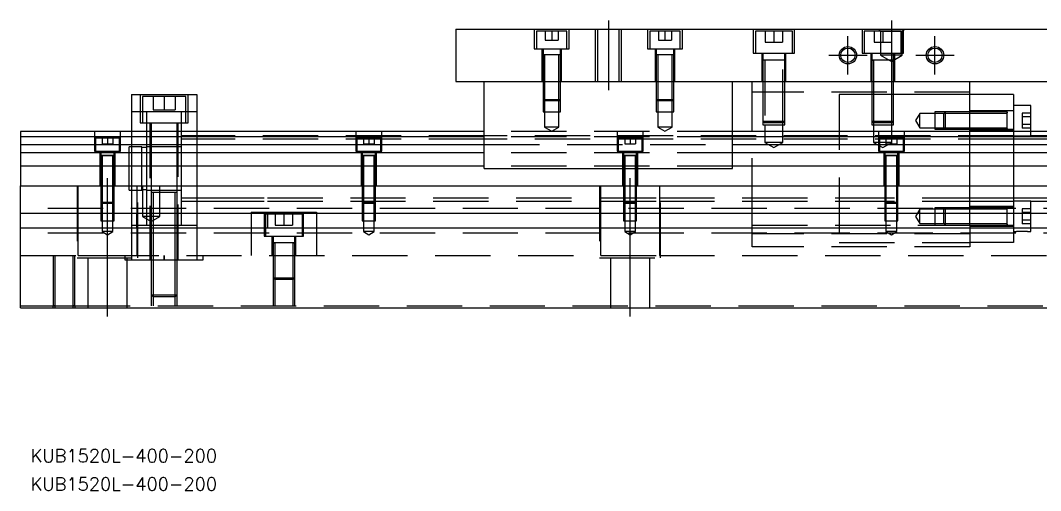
# Model space of a CAD drawing. Extents: x -14 to 651, y -279 to 102.
# Drawn here: x 0 to 234.2, y -278.9 to -171 of the extents above; entities that cross this region are included whole.
import ezdxf

# ---------------------------------------------------------------- set-up
doc = ezdxf.new("R2010")
doc.units = 0
doc.linetypes.add('CENTER', pattern=[50.8, 31.75, -6.35, 6.35, -6.35])
doc.linetypes.add('DASHED', pattern=[19.05, 12.7, -6.35])
doc.layers.get('0').update_dxf_attribs({"linetype": 'CONTINUOUS'})
doc.layers.add('CENTER', color=1, linetype='CENTER')
doc.styles.get("Standard").update_dxf_attribs({"font": 'txt.shx', "height": 3, "bigfont": 'bigfont.shx'})

# ---------------------------------------------------------------- blocks, each defined once
blk = doc.blocks.new('*U3')
at = {"color": 7, "linetype": 'CONTINUOUS'}
blk.add_text('KUB1520L-400-200', height=3, dxfattribs=at).set_placement((2.34, -278.94))
blk = doc.blocks.new('*U4')
at = {"color": 7, "linetype": 'CONTINUOUS'}
blk.add_text('KUB1520L-400-200', height=3, dxfattribs=at).set_placement((2.34, -272.45))

msp = doc.modelspace()

# ---------------------------------------------------------------- linework, layer by layer
at = {"color": 7, "linetype": 'CONTINUOUS'}
for p, q in [((100, -172.99), (100, -184.99)), ((100, -172.99), (300, -172.99)), ((100, -184.99), (300, -184.99)), ((106.5, -204.99), (106.5, -184.99)), ((163.5, -204.99), (163.5, -184.99)), ((168, -196.49), (168, -184.99)), ((218, -196.49), (218, -184.99)), ((25.5, -187.99), (25.5, -196.49)), ((25.5, -187.99), (40.5, -187.99)), ((40.5, -187.99), (40.5, -196.49)), ((228, -187.99), (218, -187.99)), ((228, -187.99), (228, -196.49)), ((228.999994, -190.49), (228, -190.49)), ((232, -190.49), (228.999994, -190.49)), ((232, -196.49), (232, -190.49)), ((0, -196.49), (0, -197.742272)), ((106.5, -196.49), (0, -196.49)), ((236.5, -196.49), (163.5, -196.49)), ((106.5, -197.742272), (0, -197.742272)), ((0, -197.742272), (0, -199.51668)), ((236.5, -197.742272), (163.5, -197.742272)), ((0, -199.51668), (106.5, -199.51668)), ((0, -199.51668), (0, -201.413076)), ((0, -201.413076), (0, -204.467372)), ((106.5, -201.413076), (0, -201.413076)), ((163.5, -199.51668), (236.5, -199.51668)), ((236.5, -201.413076), (163.5, -201.413076)), ((21.500006, -201.99), (18.499994, -201.99)), ((19.998804, -201.99), (18.499994, -201.99)), ((21.500006, -201.99), (19.998804, -201.99)), ((81.500006, -201.99), (78.499994, -201.99)), ((79.998804, -201.99), (78.499994, -201.99)), ((81.500006, -201.99), (79.998804, -201.99)), ((141.500006, -201.99), (138.499994, -201.99)), ((139.998804, -201.99), (138.499994, -201.99)), ((141.500006, -201.99), (139.998804, -201.99)), ((201.500006, -201.99), (198.499994, -201.99)), ((199.998804, -201.99), (198.499994, -201.99)), ((201.500006, -201.99), (199.998804, -201.99)), ((106.5, -204.467372), (0, -204.467372)), ((0, -204.467372), (0, -208.99)), ((106.5, -204.99), (163.5, -204.99)), ((236.5, -204.467372), (163.5, -204.467372)), ((0, -208.99), (400, -208.99)), ((0, -215.29), (0, -208.99)), ((231.25, -211.74), (231.5, -211.74)), ((400, -215.29), (0, -215.29)), ((0, -218.69), (0, -215.29)), ((226.6, -215.29), (226.6, -213.989994)), ((226.6, -215.99), (226.6, -213.989994)), ((226.6, -215.849954), (226.6, -215.29)), ((226.6, -216.130046), (226.6, -215.849954)), ((400, -218.69), (0, -218.69)), ((0, -236.99), (0, -218.69)), ((226.6, -217.990006), (226.6, -217.98932)), ((63.000006, -222.09), (57.999994, -222.09)), ((0, -236.99), (400, -236.99))]:
    msp.add_line(p, q, dxfattribs=at)
at = {"color": 3, "linetype": 'DASHED'}
for p, q in [((118, -172.99), (118, -177.49)), ((126, -177.49), (126, -172.99)), ((132.000006, -172.99), (132.000006, -184.99)), ((132.5, -172.99), (132.5, -184.99)), ((137.5, -184.99), (137.5, -172.99)), ((137.999994, -184.99), (137.999994, -172.99)), ((144, -172.99), (144, -177.49)), ((152, -177.49), (152, -172.99)), ((168.25, -172.99), (168.25, -178.49)), ((177.75, -178.49), (177.75, -172.99)), ((193.25, -172.99), (193.25, -178.49)), ((197, -172.99), (197.5, -173.49)), ((202.5, -173.49), (203, -172.99)), ((202.75, -178.49), (202.75, -172.99)), ((125.5, -173.49), (118.5, -173.49)), ((118.5, -173.49), (118.5, -177.49)), ((120.5, -173.49), (120.5, -175.49)), ((120.5, -175.49), (122, -175.49)), ((122, -173.49), (122, -175.49)), ((122, -175.49), (123.5, -175.49)), ((123.5, -173.49), (123.5, -175.49)), ((125.5, -177.49), (125.5, -173.49)), ((151.5, -173.49), (144.5, -173.49)), ((144.5, -173.49), (144.5, -177.49)), ((146.5, -173.49), (146.5, -175.49)), ((146.5, -175.49), (148, -175.49)), ((148, -173.49), (148, -175.49)), ((148, -175.49), (149.5, -175.49)), ((149.5, -173.49), (149.5, -175.49)), ((151.5, -177.49), (151.5, -173.49)), ((169.5, -173.49), (168.75, -173.49)), ((168.75, -173.49), (168.75, -178.49)), ((176.5, -173.49), (169.5, -173.49)), ((171, -173.49), (171, -175.99)), ((173, -173.49), (173, -175.49)), ((173, -175.49), (173, -175.99)), ((175, -173.49), (175, -175.99)), ((177.25, -173.49), (176.5, -173.49)), ((177.25, -178.49), (177.25, -173.49)), ((202.25, -173.49), (193.75, -173.49)), ((193.75, -173.49), (193.75, -178.49)), ((196, -173.49), (196, -175.99)), ((197.5, -173.49), (197.5, -178.99)), ((197.5, -173.49), (202.5, -173.49)), ((198, -173.49), (198, -175.99)), ((200, -173.49), (200, -175.99)), ((202.25, -178.49), (202.25, -173.49)), ((202.5, -178.99), (202.5, -173.49)), ((118, -177.49), (126, -177.49)), ((119.75, -177.49), (119.75, -184.99)), ((120, -177.49), (120, -178.89)), ((124, -178.89), (124, -177.49)), ((124.25, -184.99), (124.25, -177.49)), ((144, -177.49), (152, -177.49)), ((145.75, -177.49), (145.75, -184.99)), ((146, -177.49), (146, -178.89)), ((150, -178.89), (150, -177.49)), ((150.25, -184.99), (150.25, -177.49)), ((171, -175.99), (173, -175.99)), ((173, -175.99), (175, -175.99)), ((196, -175.99), (198, -175.99)), ((198, -175.99), (200, -175.99)), ((124.000006, -178.89), (119.999994, -178.89)), ((120, -178.885), (120, -178.89)), ((120, -178.89), (120, -184.99)), ((120, -178.89), (120, -178.895)), ((120.35, -178.89), (120.35, -184.99)), ((123.65, -184.99), (123.65, -178.89)), ((124, -178.89), (123.783332, -178.89)), ((124, -178.89), (124, -178.885)), ((124, -184.99), (124, -178.89)), ((124, -178.895), (124, -178.89)), ((150.000006, -178.89), (145.999994, -178.89)), ((146, -178.885), (146, -178.89)), ((146, -178.89), (146, -184.99)), ((146, -178.89), (146, -178.895)), ((146.35, -178.89), (146.35, -184.99)), ((149.65, -184.99), (149.65, -178.89)), ((150, -178.89), (149.783332, -178.89)), ((150, -178.89), (150, -178.885)), ((150, -184.99), (150, -178.89)), ((150, -178.895), (150, -178.89)), ((168.25, -178.49), (177.75, -178.49)), ((170.25, -178.49), (170.25, -184.99)), ((170.5, -178.49), (170.5, -180.09)), ((170.5, -180.085), (170.5, -180.09)), ((175.5, -180.09), (170.5, -180.09)), ((175.5, -180.09), (170.5, -180.09)), ((170.5, -180.09), (170.5, -184.99)), ((170.5, -180.09), (170.5, -180.095)), ((170.9, -180.09), (170.9, -194.99)), ((175.1, -194.99), (175.1, -180.09)), ((175.5, -180.09), (175.5, -178.49)), ((175.5, -180.09), (175.5, -180.085)), ((175.5, -184.99), (175.5, -180.09)), ((175.5, -180.095), (175.5, -180.09)), ((175.75, -184.99), (175.75, -178.49)), ((193.25, -178.49), (202.75, -178.49)), ((195.25, -178.49), (195.25, -184.99)), ((195.5, -178.49), (195.5, -180.09)), ((195.5, -180.085), (195.5, -180.09)), ((195.5, -180.09), (195.757448, -180.09)), ((200.5, -180.09), (195.5, -180.09)), ((195.5, -180.09), (195.5, -184.99)), ((195.5, -180.09), (195.5, -180.095)), ((195.9, -180.09), (195.9, -184.99)), ((202.5, -178.99), (197.5, -178.99)), ((197.5, -178.99), (200, -180.433376)), ((200, -180.433376), (202.5, -178.99)), ((200.1, -184.99), (200.1, -180.09)), ((200.5, -180.09), (200.5, -178.49)), ((200.5, -180.09), (200.5, -180.085)), ((200.5, -184.99), (200.5, -180.09)), ((200.5, -180.095), (200.5, -180.09)), ((200.75, -184.99), (200.75, -178.49)), ((120, -184.99), (120, -189.14)), ((120.000006, -184.99), (120.000006, -189.140006)), ((120.35, -184.99), (120.35, -189.49)), ((123.65, -189.49), (123.65, -184.99)), ((123.999994, -189.140006), (123.999994, -184.99)), ((124, -189.14), (124, -184.99)), ((146, -184.99), (146, -189.14)), ((146.000006, -184.99), (146.000006, -189.140006)), ((146.35, -184.99), (146.35, -189.49)), ((149.65, -189.49), (149.65, -184.99)), ((149.999994, -189.140006), (149.999994, -184.99)), ((150, -189.14), (150, -184.99)), ((170.5, -184.99), (170.5, -194.09)), ((170.500006, -184.99), (170.500002, -194.09)), ((175.499998, -194.09), (175.499994, -184.99)), ((175.5, -194.09), (175.5, -184.99)), ((195.5, -184.99), (195.5, -194.09)), ((195.500006, -184.99), (195.500002, -194.09)), ((195.9, -184.99), (195.9, -194.49)), ((200.1, -194.49), (200.1, -184.99)), ((200.499998, -194.09), (200.499994, -184.99)), ((200.5, -194.09), (200.5, -184.99)), ((27.5, -187.99), (27.5, -194.49)), ((38, -188.49), (28, -188.49)), ((28, -188.49), (28, -194.49)), ((30.5, -188.49), (30.5, -191.49)), ((33, -188.49), (33, -191.49)), ((35.5, -188.49), (35.5, -191.49)), ((38, -194.49), (38, -188.49)), ((38.5, -194.49), (38.5, -187.99)), ((120, -189.14), (124, -189.14)), ((120, -189.14), (120.35, -189.49)), ((120.000006, -189.140006), (120.000006, -191.99)), ((123.65, -189.49), (120.35, -189.49)), ((120.35, -189.49), (120.35, -191.99)), ((123.65, -189.49), (124, -189.14)), ((123.65, -191.99), (123.65, -189.49)), ((123.999994, -191.99), (123.999994, -189.140006)), ((146, -189.14), (150, -189.14)), ((146, -189.14), (146.35, -189.49)), ((146.000006, -189.140006), (146.000006, -191.99)), ((149.65, -189.49), (146.35, -189.49)), ((146.35, -189.49), (146.35, -191.99)), ((149.65, -189.49), (150, -189.14)), ((149.65, -191.99), (149.65, -189.49)), ((149.999994, -191.99), (149.999994, -189.140006)), ((218, -187.49), (168, -187.49)), ((188, -187.99), (188, -221.99)), ((195.5, -187.99), (188, -187.99)), ((195.9, -187.99), (195.5, -187.99)), ((200.1, -187.99), (195.9, -187.99)), ((200.5, -187.99), (200.1, -187.99)), ((211.5, -187.99), (200.5, -187.99)), ((218, -187.99), (211.5, -187.99)), ((29, -191.99), (25.5, -191.99)), ((29, -194.49), (29, -191.99)), ((37, -191.99), (29, -191.99)), ((30.5, -191.49), (33, -191.49)), ((33, -191.49), (35.5, -191.49)), ((37, -194.49), (37, -191.99)), ((40.5, -191.99), (37, -191.99)), ((120.000006, -191.99), (123.999994, -191.99)), ((120.35, -191.99), (120.35, -195.49)), ((123.65, -195.49), (123.65, -191.99)), ((146.000006, -191.99), (149.999994, -191.99)), ((146.35, -191.99), (146.35, -195.49)), ((149.65, -195.49), (149.65, -191.99)), ((212.35, -191.990002), (210, -191.990006)), ((210, -191.990006), (210, -195.989994)), ((212.35, -191.99), (212, -192.34)), ((212.35, -191.99), (212.35, -195.99)), ((218, -191.990002), (212.35, -191.99)), ((218, -191.990006), (212.35, -191.990002)), ((228, -191.74), (218, -191.74)), ((226.6, -191.99), (218, -191.990002)), ((226.6, -195.990006), (226.6, -191.989994)), ((226.6, -191.99), (226.6, -192.206668)), ((226.6, -192.206708), (226.6, -191.99)), ((226.6, -191.99), (226.6, -192.206668)), ((226.6, -192.206708), (226.6, -191.99)), ((170.5, -194.09), (175.5, -194.09)), ((170.5, -194.09), (170.9, -194.49)), ((170.500002, -194.09), (170.500006, -194.99)), ((175.1, -194.49), (175.5, -194.09)), ((175.499994, -194.99), (175.499998, -194.09)), ((195.5, -194.09), (200.5, -194.09)), ((195.5, -194.09), (195.9, -194.49)), ((195.500002, -194.09), (195.500006, -194.99)), ((200.1, -194.49), (200.5, -194.09)), ((200.499994, -194.99), (200.499998, -194.09)), ((206.5, -192.34), (205.547372, -193.99)), ((205.547372, -193.99), (206.5, -195.64)), ((206.5, -195.64), (206.5, -192.34)), ((210, -192.34), (206.5, -192.34)), ((212, -192.34), (210, -192.34)), ((212, -195.64), (212, -192.34)), ((218, -192.34), (212, -192.34)), ((226.6, -192.34), (218, -192.34)), ((230, -192.25795), (230, -193.123974)), ((232, -192.25795), (230, -192.25795)), ((230, -193.123974), (230, -194.856026)), ((232, -193.123974), (230, -193.123974)), ((17, -196.49), (17, -200.99)), ((23, -200.99), (23, -196.49)), ((25.5, -196.49), (25.5, -208.99)), ((27.5, -194.49), (38.5, -194.49)), ((29, -196.49), (29, -194.49)), ((29, -204.99), (29, -196.49)), ((29.75, -194.49), (29.75, -225.99)), ((30, -194.49), (30, -196.49)), ((30, -196.49), (30, -208.99)), ((36, -196.49), (36, -194.49)), ((36, -208.99), (36, -196.49)), ((36.25, -225.99), (36.25, -194.49)), ((37, -196.49), (37, -194.49)), ((37, -204.99), (37, -196.49)), ((40.5, -196.49), (40.5, -208.99)), ((77, -196.49), (77, -200.99)), ((83, -200.99), (83, -196.49)), ((163.5, -196.49), (106.5, -196.49)), ((123.65, -195.49), (120.35, -195.49)), ((120.35, -195.49), (122, -196.442628)), ((122, -196.442628), (123.65, -195.49)), ((137, -196.49), (137, -200.99)), ((143, -200.99), (143, -196.49)), ((149.65, -195.49), (146.35, -195.49)), ((146.35, -195.49), (148, -196.442628)), ((148, -196.442628), (149.65, -195.49)), ((168, -215.29), (168, -196.49)), ((170.500006, -194.99), (175.499994, -194.99)), ((175.1, -194.49), (170.9, -194.49)), ((170.9, -194.99), (170.9, -198.99)), ((175.1, -198.99), (175.1, -194.99)), ((195.500006, -194.99), (200.499994, -194.99)), ((200.1, -194.49), (195.9, -194.49)), ((195.9, -194.49), (195.9, -194.99)), ((195.9, -194.99), (195.9, -198.99)), ((197, -196.49), (197, -200.99)), ((200.1, -194.99), (200.1, -194.49)), ((200.1, -198.99), (200.1, -194.99)), ((203, -200.99), (203, -196.49)), ((206.5, -195.64), (210, -195.64)), ((210, -195.64), (212, -195.64)), ((210, -195.989994), (212.35, -195.989998)), ((212, -195.64), (212.35, -195.99)), ((212, -195.64), (218, -195.64)), ((212.35, -195.989998), (218, -195.989994)), ((212.35, -195.99), (218, -195.989998)), ((218, -195.64), (226.6, -195.64)), ((218, -195.989998), (226.605, -195.99)), ((218, -196.24), (228, -196.24)), ((218, -204.99), (218, -196.49)), ((226.595, -195.99), (228, -195.99)), ((226.6, -195.773292), (226.6, -195.99)), ((226.6, -195.99), (226.6, -195.773332)), ((228, -196.49), (228, -200.99)), ((230, -194.856026), (230, -195.72205)), ((232, -194.856026), (230, -194.856026)), ((232, -195.72205), (230, -195.72205)), ((232, -197.49), (232, -196.49)), ((22.75, -197.99), (17.25, -197.99)), ((17.25, -197.99), (17.25, -200.99)), ((18.75, -197.99), (18.75, -199.29)), ((20, -197.99), (20, -199.29)), ((21.25, -197.99), (21.25, -199.29)), ((22.75, -200.99), (22.75, -197.99)), ((40.5, -197.49), (37, -197.49)), ((40.5, -198.24), (37, -198.24)), ((106.5, -197.49), (40.5, -197.49)), ((106.5, -198.24), (40.5, -198.24)), ((82.75, -197.99), (77.25, -197.99)), ((77.25, -197.99), (77.25, -200.99)), ((78.75, -197.99), (78.75, -199.29)), ((80, -197.99), (80, -199.29)), ((81.25, -197.99), (81.25, -199.29)), ((82.75, -200.99), (82.75, -197.99)), ((188, -197.49), (106.5, -197.49)), ((163.5, -197.742272), (106.5, -197.742272)), ((188, -198.24), (106.5, -198.24)), ((142.75, -197.99), (137.25, -197.99)), ((137.25, -197.99), (137.25, -200.99)), ((138.75, -197.99), (138.75, -199.29)), ((140, -197.99), (140, -199.29)), ((141.25, -197.99), (141.25, -199.29)), ((142.75, -200.99), (142.75, -197.99)), ((175.1, -198.99), (170.9, -198.99)), ((170.9, -198.99), (173, -200.202436)), ((173, -200.202436), (175.1, -198.99)), ((228, -197.49), (188, -197.49)), ((228, -198.24), (188, -198.24)), ((200.1, -198.99), (195.9, -198.99)), ((195.9, -198.99), (198, -200.202436)), ((202.75, -197.99), (197.25, -197.99)), ((197.25, -197.99), (197.25, -200.99)), ((198, -200.202436), (200.1, -198.99)), ((198.75, -197.99), (198.75, -199.29)), ((200, -197.99), (200, -199.29)), ((201.25, -197.99), (201.25, -199.29)), ((202.75, -200.99), (202.75, -197.99)), ((228, -197.49), (232, -197.49)), ((293.5, -198.24), (228, -198.24)), ((293.5, -197.49), (232, -197.49)), ((17, -200.99), (23, -200.99)), ((18.25, -200.99), (18.25, -208.99)), ((18.5, -200.99), (18.5, -201.99)), ((18.75, -199.29), (20, -199.29)), ((20, -199.29), (21.25, -199.29)), ((21.5, -201.99), (21.5, -200.99)), ((21.75, -208.99), (21.75, -200.99)), ((25, -204.99), (25, -199.99)), ((25.5, -199.99), (25, -199.99)), ((27.85, -199.99), (25.5, -199.99)), ((27.85, -204.99), (27.85, -199.99)), ((29, -200.19), (27.85, -200.19)), ((30, -199.99), (29, -199.99)), ((36, -199.99), (30, -199.99)), ((37, -199.99), (36, -199.99)), ((77, -200.99), (83, -200.99)), ((78.25, -200.99), (78.25, -208.99)), ((78.5, -200.99), (78.5, -201.99)), ((78.75, -199.29), (80, -199.29)), ((80, -199.29), (81.25, -199.29)), ((81.5, -201.99), (81.5, -200.99)), ((81.75, -208.99), (81.75, -200.99)), ((106.5, -199.51668), (163.5, -199.51668)), ((163.5, -201.413076), (106.5, -201.413076)), ((137, -200.99), (143, -200.99)), ((138.25, -200.99), (138.25, -208.99)), ((138.5, -200.99), (138.5, -201.99)), ((138.75, -199.29), (140, -199.29)), ((140, -199.29), (141.25, -199.29)), ((141.5, -201.99), (141.5, -200.99)), ((141.75, -208.99), (141.75, -200.99)), ((197, -200.99), (203, -200.99)), ((198.25, -200.99), (198.25, -208.99)), ((198.5, -200.99), (198.5, -201.99)), ((198.75, -199.29), (200, -199.29)), ((200, -199.29), (201.25, -199.29)), ((201.5, -201.99), (201.5, -200.99)), ((201.75, -208.99), (201.75, -200.99)), ((228, -200.99), (228, -204.99)), ((21.500006, -201.99), (18.499994, -201.99)), ((18.5, -201.985), (18.5, -201.99)), ((18.5, -201.99), (18.62467, -201.99)), ((18.624678, -201.99), (18.5, -201.99)), ((18.5, -201.99), (18.5, -201.995)), ((18.5, -201.99), (18.5, -208.99)), ((18.62467, -201.99), (21.375392, -201.99)), ((19.998804, -201.99), (18.624678, -201.99)), ((18.75, -201.99), (18.75, -208.99)), ((21.37533, -201.99), (19.998804, -201.99)), ((21.25, -208.99), (21.25, -201.99)), ((21.5, -201.99), (21.37533, -201.99)), ((21.375392, -201.99), (21.5, -201.99)), ((21.5, -201.99), (21.5, -201.985)), ((21.5, -201.995), (21.5, -201.99)), ((21.5, -208.99), (21.5, -201.99)), ((81.500006, -201.99), (78.499994, -201.99)), ((78.5, -201.985), (78.5, -201.99)), ((78.5, -201.99), (78.62467, -201.99)), ((78.624678, -201.99), (78.5, -201.99)), ((78.5, -201.99), (78.5, -201.995)), ((78.5, -201.99), (78.5, -208.99)), ((78.62467, -201.99), (81.375392, -201.99)), ((79.998804, -201.99), (78.624678, -201.99)), ((78.75, -201.99), (78.75, -208.99)), ((81.37533, -201.99), (79.998804, -201.99)), ((81.25, -208.99), (81.25, -201.99)), ((81.5, -201.99), (81.37533, -201.99)), ((81.375392, -201.99), (81.5, -201.99)), ((81.5, -201.99), (81.5, -201.985)), ((81.5, -201.995), (81.5, -201.99)), ((81.5, -208.99), (81.5, -201.99)), ((141.500006, -201.99), (138.499994, -201.99)), ((138.5, -201.985), (138.5, -201.99)), ((138.5, -201.99), (138.62467, -201.99)), ((138.624678, -201.99), (138.5, -201.99)), ((138.5, -201.99), (138.5, -201.995)), ((138.5, -201.99), (138.5, -208.99)), ((138.62467, -201.99), (141.375392, -201.99)), ((139.998804, -201.99), (138.624678, -201.99)), ((138.75, -201.99), (138.75, -208.99)), ((141.37533, -201.99), (139.998804, -201.99)), ((141.25, -208.99), (141.25, -201.99)), ((141.5, -201.99), (141.37533, -201.99)), ((141.375392, -201.99), (141.5, -201.99)), ((141.5, -201.99), (141.5, -201.985)), ((141.5, -201.995), (141.5, -201.99)), ((141.5, -208.99), (141.5, -201.99)), ((201.500006, -201.99), (198.499994, -201.99)), ((198.5, -201.985), (198.5, -201.99)), ((198.5, -201.99), (198.62467, -201.99)), ((198.624678, -201.99), (198.5, -201.99)), ((198.5, -201.99), (198.5, -201.995)), ((198.5, -201.99), (198.5, -208.99)), ((198.62467, -201.99), (201.375392, -201.99)), ((199.998804, -201.99), (198.624678, -201.99)), ((198.75, -201.99), (198.75, -208.99)), ((201.37533, -201.99), (199.998804, -201.99)), ((201.25, -208.99), (201.25, -201.99)), ((201.5, -201.99), (201.37533, -201.99)), ((201.375392, -201.99), (201.5, -201.99)), ((201.5, -201.99), (201.5, -201.985)), ((201.5, -201.995), (201.5, -201.99)), ((201.5, -208.99), (201.5, -201.99)), ((25, -208.99), (25, -204.99)), ((27.85, -208.99), (27.85, -204.99)), ((29, -208.99), (29, -204.99)), ((37, -208.99), (37, -204.99)), ((163.5, -204.467372), (106.5, -204.467372)), ((218, -208.99), (218, -204.99)), ((228, -204.99), (228, -208.99)), ((13, -208.99), (13, -225.49)), ((13.291796, -215.29), (13.291796, -208.99)), ((18.5, -208.99), (18.5, -212.74)), ((18.500006, -208.99), (18.500002, -212.74)), ((18.75, -208.99), (18.75, -212.99)), ((21.25, -212.99), (21.25, -208.99)), ((21.499998, -212.74), (21.499994, -208.99)), ((21.5, -212.74), (21.5, -208.99)), ((25, -209.99), (25, -208.99)), ((25, -209.99), (25.5, -209.99)), ((25.5, -208.99), (25.5, -215.29)), ((25.5, -209.99), (27.85, -209.99)), ((26.708204, -208.99), (26.708204, -215.29)), ((27, -225.49), (27, -208.99)), ((27.85, -209.99), (27.85, -208.99)), ((27.85, -209.79), (29, -209.79)), ((28, -208.99), (28, -215.99)), ((29, -215.29), (29, -208.99)), ((29, -209.99), (30, -209.99)), ((36.000006, -210.49), (29.999994, -210.49)), ((30, -208.99), (30, -210.49)), ((30, -209.99), (36, -209.99)), ((30, -210.485), (30, -210.49)), ((30.349602, -210.49), (30, -210.49)), ((30, -210.49), (30, -215.29)), ((30, -210.49), (30, -210.495)), ((35.65035, -210.49), (30.349602, -210.49)), ((30.5, -210.49), (30.5, -215.29)), ((32, -215.99), (32, -208.99)), ((35.5, -215.29), (35.5, -210.49)), ((36, -210.49), (35.65035, -210.49)), ((36, -210.49), (36, -208.99)), ((36, -209.99), (37, -209.99)), ((36, -210.49), (36, -210.485)), ((36, -215.29), (36, -210.49)), ((36, -210.495), (36, -210.49)), ((37, -215.29), (37, -208.99)), ((40.5, -208.99), (40.5, -215.29)), ((78.5, -208.99), (78.5, -212.74)), ((78.500006, -208.99), (78.500002, -212.74)), ((78.75, -208.99), (78.75, -212.99)), ((81.25, -212.99), (81.25, -208.99)), ((81.499998, -212.74), (81.499994, -208.99)), ((81.5, -212.74), (81.5, -208.99)), ((133, -208.99), (133, -225.49)), ((133.291796, -215.29), (133.291796, -208.99)), ((138.5, -208.99), (138.5, -212.74)), ((138.500006, -208.99), (138.500002, -212.74)), ((138.75, -208.99), (138.75, -212.99)), ((141.25, -212.99), (141.25, -208.99)), ((141.499998, -212.74), (141.499994, -208.99)), ((141.5, -212.74), (141.5, -208.99)), ((146.708204, -208.99), (146.708204, -215.29)), ((147, -225.49), (147, -208.99)), ((198.5, -208.99), (198.5, -212.74)), ((198.500006, -208.99), (198.500002, -212.74)), ((198.75, -208.99), (198.75, -212.99)), ((201.25, -212.99), (201.25, -208.99)), ((201.499998, -212.74), (201.499994, -208.99)), ((201.5, -212.74), (201.5, -208.99)), ((218, -215.29), (218, -208.99)), ((228, -208.99), (228, -215.29)), ((18.5, -212.74), (21.5, -212.74)), ((18.5, -212.74), (18.75, -212.99)), ((18.500002, -212.74), (18.500006, -215.29)), ((21.25, -212.99), (18.75, -212.99)), ((18.75, -212.99), (18.75, -216.99)), ((21.25, -212.99), (21.5, -212.74)), ((21.25, -216.99), (21.25, -212.99)), ((21.499994, -215.29), (21.499998, -212.74)), ((37, -211.74), (40.5, -211.74)), ((37, -212.49), (40.5, -212.49)), ((40.5, -211.74), (43.291796, -211.74)), ((40.5, -212.49), (43.291796, -212.49)), ((43.291796, -211.74), (56.708204, -211.74)), ((43.291796, -212.49), (56.708204, -212.49)), ((56.708204, -211.74), (133.291796, -211.74)), ((56.708204, -212.49), (133.291796, -212.49)), ((78.5, -212.74), (81.5, -212.74)), ((78.5, -212.74), (78.75, -212.99)), ((78.500002, -212.74), (78.500006, -215.29)), ((81.25, -212.99), (78.75, -212.99)), ((78.75, -212.99), (78.75, -216.99)), ((81.25, -212.99), (81.5, -212.74)), ((81.25, -216.99), (81.25, -212.99)), ((81.499994, -215.29), (81.499998, -212.74)), ((133.291796, -211.74), (146.708204, -211.74)), ((133.291796, -212.49), (146.708204, -212.49)), ((138.5, -212.74), (141.5, -212.74)), ((138.5, -212.74), (138.75, -212.99)), ((138.500002, -212.74), (138.500006, -215.29)), ((141.25, -212.99), (138.75, -212.99)), ((138.75, -212.99), (138.75, -216.99)), ((141.25, -212.99), (141.5, -212.74)), ((141.25, -216.99), (141.25, -212.99)), ((141.499994, -215.29), (141.499998, -212.74)), ((146.708204, -211.74), (168, -211.74)), ((146.708204, -212.49), (168, -212.49)), ((168, -211.74), (188, -211.74)), ((168, -212.49), (188, -212.49)), ((188, -211.74), (218, -211.74)), ((188, -212.489994), (218, -212.489994)), ((188, -212.49), (218, -212.49)), ((198.5, -212.74), (201.5, -212.74)), ((198.5, -212.74), (198.75, -212.99)), ((198.500002, -212.74), (198.500006, -215.29)), ((201.25, -212.99), (198.75, -212.99)), ((198.75, -212.99), (198.75, -216.99)), ((201.25, -212.99), (201.5, -212.74)), ((201.25, -216.99), (201.25, -212.99)), ((201.499994, -215.29), (201.499998, -212.74)), ((218, -211.74), (228, -211.74)), ((218, -212.489994), (228, -212.489994)), ((218, -212.49), (228, -212.49)), ((228, -211.74), (228.5, -211.74)), ((228.5, -212.49), (228, -212.49)), ((228.5, -211.74), (228.75, -211.74)), ((228.75, -212.49), (228.5, -212.49)), ((228.75, -211.74), (231.25, -211.74)), ((231.25, -212.49), (228.75, -212.49)), ((231.5, -212.49), (231.25, -212.49)), ((231.5, -211.74), (253.291796, -211.74)), ((232, -212.49), (231.5, -212.49)), ((232, -215.29), (232, -212.49)), ((232, -212.49), (253.291796, -212.49)), ((400, -214.14), (0, -214.14)), ((13.291796, -218.69), (13.291796, -215.29)), ((18.500006, -215.29), (18.500006, -216.99)), ((21.499994, -216.99), (21.499994, -215.29)), ((25.5, -215.29), (25.5, -218.69)), ((26.708204, -218.69), (26.708204, -215.29)), ((29, -217.99), (29, -215.29)), ((30, -215.29), (30, -218.69)), ((30.5, -215.29), (30.5, -218.69)), ((35.5, -218.69), (35.5, -215.29)), ((36, -218.69), (36, -215.29)), ((37, -217.99), (37, -215.29)), ((40.5, -215.29), (40.5, -218.69)), ((53, -214.99), (56.708204, -214.99)), ((53, -214.99), (53, -215.29)), ((53, -215.29), (53, -218.69)), ((56, -214.99), (56, -220.49)), ((56.708204, -215.49), (56.25, -215.49)), ((56.25, -215.49), (56.25, -218.69)), ((56.708204, -214.99), (68, -214.99)), ((56.708204, -215.29), (56.708204, -218.69)), ((64.75, -215.49), (56.708204, -215.49)), ((58.5, -215.49), (58.5, -217.99)), ((60.5, -215.49), (60.5, -217.99)), ((62.5, -215.49), (62.5, -217.99)), ((64.75, -218.69), (64.75, -215.49)), ((65, -220.49), (65, -214.99)), ((68, -214.99), (68, -215.29)), ((68, -215.29), (68, -218.69)), ((78.500006, -215.29), (78.500006, -216.99)), ((81.499994, -216.99), (81.499994, -215.29)), ((133.291796, -218.69), (133.291796, -215.29)), ((138.500006, -215.29), (138.500006, -216.99)), ((141.499994, -216.99), (141.499994, -215.29)), ((146.708204, -215.29), (146.708204, -218.69)), ((168, -217.99), (168, -215.29)), ((198.500006, -215.29), (198.500006, -216.99)), ((201.499994, -216.99), (201.499994, -215.29)), ((206.5, -214.34), (205.547372, -215.99)), ((206.5, -217.64), (206.5, -214.34)), ((210, -214.34), (206.5, -214.34)), ((212.35, -213.990002), (210, -213.990006)), ((210, -213.990006), (210, -217.989994)), ((212, -214.34), (210, -214.34)), ((212.35, -213.99), (212, -214.34)), ((212, -217.64), (212, -214.34)), ((218, -214.34), (212, -214.34)), ((212.35, -213.99), (212.35, -217.99)), ((218, -213.99), (212.35, -213.99)), ((218, -213.990006), (212.35, -213.990002)), ((228, -213.74), (218, -213.74)), ((226.6, -213.99), (218, -213.99)), ((226.6, -214.34), (218, -214.34)), ((218, -217.99), (218, -215.29)), ((226.6, -213.99), (226.595, -213.99)), ((226.6, -217.990006), (226.6, -213.989994)), ((226.6, -213.99), (226.6, -214.206668)), ((226.6, -214.206708), (226.6, -213.99)), ((226.605, -213.99), (226.6, -213.99)), ((228, -213.99), (226.6, -213.99)), ((226.6, -215.289824), (226.6, -214.206708)), ((226.6, -215.78999), (226.6, -215.289824)), ((228, -215.29), (228, -218.69)), ((230, -214.25795), (230, -215.123974)), ((232, -214.25795), (230, -214.25795)), ((230, -215.123974), (230, -216.856026)), ((232, -215.123974), (230, -215.123974)), ((232, -218.69), (232, -215.29)), ((18.500006, -216.99), (21.499994, -216.99)), ((18.75, -216.99), (18.75, -219.49)), ((21.25, -219.49), (21.25, -216.99)), ((32, -215.99), (28, -215.99)), ((28, -215.99), (30, -217.1447)), ((30, -217.1447), (32, -215.99)), ((78.500006, -216.99), (81.499994, -216.99)), ((78.75, -216.99), (78.75, -219.49)), ((81.25, -219.49), (81.25, -216.99)), ((138.500006, -216.99), (141.499994, -216.99)), ((138.75, -216.99), (138.75, -219.49)), ((141.25, -219.49), (141.25, -216.99)), ((198.500006, -216.99), (201.499994, -216.99)), ((198.75, -216.99), (198.75, -219.49)), ((201.25, -219.49), (201.25, -216.99)), ((205.547372, -215.99), (206.5, -217.64)), ((206.5, -217.64), (210, -217.64)), ((210, -217.64), (212, -217.64)), ((212, -217.64), (218, -217.64)), ((212, -217.64), (212.35, -217.99)), ((218, -217.64), (226.6, -217.64)), ((226.6, -216.19001), (226.6, -215.78999)), ((226.6, -217.98932), (226.6, -216.130046)), ((226.6, -217.773332), (226.6, -216.19001)), ((226.6, -217.773292), (226.6, -217.99)), ((226.6, -217.99), (226.6, -217.773332)), ((232, -216.856026), (230, -216.856026)), ((230, -216.856026), (230, -217.72205)), ((232, -217.72205), (230, -217.72205)), ((400, -219.84), (0, -219.84)), ((13.291796, -224.99), (13.291796, -218.69)), ((21.25, -219.49), (18.75, -219.49)), ((18.75, -219.49), (20, -220.211688)), ((20, -220.211688), (21.25, -219.49)), ((25.5, -217.99), (29, -217.99)), ((25.5, -218.69), (25.5, -225.99)), ((26.708204, -218.69), (26.708204, -224.99)), ((29, -217.99), (30, -217.99)), ((30, -217.99), (30.5, -217.99)), ((30, -218.69), (30, -225.99)), ((30.5, -217.99), (35.5, -217.99)), ((30.5, -218.69), (30.5, -225.99)), ((35.5, -217.99), (36, -217.99)), ((35.5, -225.99), (35.5, -218.69)), ((36, -217.99), (37, -217.99)), ((36, -225.99), (36, -218.69)), ((37, -217.99), (40.5, -217.99)), ((40.5, -218.69), (40.5, -225.99)), ((53, -218.69), (53, -224.99)), ((56.25, -218.69), (56.25, -220.49)), ((58.5, -217.99), (60.5, -217.99)), ((60.5, -217.99), (62.5, -217.99)), ((64.75, -220.49), (64.75, -218.69)), ((68, -218.69), (68, -224.99)), ((81.25, -219.49), (78.75, -219.49)), ((78.75, -219.49), (80, -220.211688)), ((80, -220.211688), (81.25, -219.49)), ((133.291796, -224.99), (133.291796, -218.69)), ((141.25, -219.49), (138.75, -219.49)), ((138.75, -219.49), (140, -220.211688)), ((140, -220.211688), (141.25, -219.49)), ((146.708204, -218.69), (146.708204, -224.99)), ((168, -217.99), (218, -217.99)), ((168, -218.69), (168, -217.99)), ((168, -222.99), (168, -218.69)), ((218, -219.998332), (168, -219.998332)), ((201.25, -219.49), (198.75, -219.49)), ((198.75, -219.49), (200, -220.211688)), ((200, -220.211688), (201.25, -219.49)), ((218, -217.99), (218, -218.69)), ((218, -217.99), (226.6, -217.99)), ((218, -218.24), (228, -218.24)), ((218, -218.69), (218, -222.99)), ((226.595, -217.99), (226.6, -217.99)), ((226.6, -217.99), (226.605, -217.99)), ((226.6, -217.99), (228, -217.99)), ((228, -218.69), (228, -221.99)), ((228, -219.49), (228.75, -219.49)), ((231.25, -219.49), (228.75, -219.49)), ((231.25, -219.49), (232, -219.49)), ((232, -219.49), (232, -218.69)), ((56, -220.49), (65, -220.49)), ((57.75, -220.49), (57.75, -224.99)), ((63.000006, -222.09), (57.999994, -222.09)), ((58, -220.49), (58, -222.095)), ((58, -222.085), (58, -224.99)), ((58, -222.09), (58.257448, -222.09)), ((58.257468, -222.09), (58, -222.09)), ((62.742552, -222.09), (58.257468, -222.09)), ((58.4, -222.09), (58.4, -224.99)), ((62.6, -224.99), (62.6, -222.09)), ((63, -222.09), (62.742552, -222.09)), ((62.742602, -222.09), (63, -222.09)), ((63, -222.095), (63, -220.49)), ((63, -224.99), (63, -222.085)), ((63.25, -224.99), (63.25, -220.49)), ((188, -221.99), (218, -221.99)), ((228, -221.99), (218, -221.99)), ((218, -222.99), (168, -222.99)), ((0, -224.99), (133.291796, -224.99)), ((7.500006, -224.99), (7.500006, -236.49)), ((7.9, -224.99), (7.9, -236.49)), ((12.1, -236.49), (12.1, -224.99)), ((12.499994, -236.49), (12.499994, -224.99)), ((13, -225.49), (27, -225.49)), ((13.291796, -224.99), (26.708204, -224.99)), ((15.5, -225.49), (15.5, -236.99)), ((24, -224.99), (24, -225.99)), ((24, -225.99), (33, -225.99)), ((24.5, -236.99), (24.5, -225.49)), ((30, -225.99), (30, -233.99)), ((30.000006, -225.99), (30.000006, -233.990006)), ((30.5, -225.99), (30.5, -234.49)), ((33, -224.99), (33, -225.99)), ((33, -225.99), (33, -224.99)), ((33, -225.99), (42, -225.99)), ((35.5, -234.49), (35.5, -225.99)), ((35.999994, -233.990006), (35.999994, -225.99)), ((36, -233.99), (36, -225.99)), ((42, -225.99), (42, -224.99)), ((58, -224.99), (58, -230.09)), ((58.000006, -224.99), (58.000006, -230.090006)), ((58.4, -224.99), (58.4, -230.49)), ((62.6, -230.49), (62.6, -224.99)), ((62.999994, -230.090006), (62.999994, -224.99)), ((63, -230.09), (63, -224.99)), ((133, -225.49), (147, -225.49)), ((133.291796, -224.99), (146.708204, -224.99)), ((135.5, -225.49), (135.5, -236.99)), ((144.5, -236.99), (144.5, -225.49)), ((146.708204, -224.99), (253.291796, -224.99)), ((58, -230.09), (63, -230.09)), ((58, -230.09), (58.4, -230.49)), ((58.000006, -230.090006), (58.000006, -236.49)), ((62.6, -230.49), (58.4, -230.49)), ((58.4, -230.49), (58.4, -236.49)), ((62.6, -230.49), (63, -230.09)), ((62.6, -236.49), (62.6, -230.49)), ((62.999994, -236.49), (62.999994, -230.090006)), ((30, -233.99), (36, -233.99)), ((30, -233.99), (30.5, -234.49)), ((30.000006, -233.990006), (30.000006, -236.49)), ((35.5, -234.49), (36, -233.99)), ((35.999994, -236.49), (35.999994, -233.990006)), ((0, -236.49), (7.500006, -236.49)), ((7.9, -236.49), (7.500006, -236.49)), ((7.500006, -236.99), (7.500006, -236.49)), ((7.500006, -236.49), (7.9, -236.49)), ((7.9, -236.49), (12.1, -236.49)), ((7.9, -236.49), (7.9, -236.99)), ((12.499994, -236.49), (12.1, -236.49)), ((12.1, -236.99), (12.1, -236.49)), ((12.1, -236.49), (12.499994, -236.49)), ((12.499994, -236.49), (12.499994, -236.99)), ((12.499994, -236.49), (400, -236.49)), ((35.5, -234.49), (30.5, -234.49)), ((30.5, -234.49), (30.5, -236.49)), ((35.5, -236.49), (35.5, -234.49))]:
    msp.add_line(p, q, dxfattribs=at)
at = {"color": 3, "linetype": 'CONTINUOUS'}
for centre in [(190, -178.99), (210, -178.99)]:
    msp.add_circle(centre, 2, dxfattribs=at)
at = {"color": 7, "linetype": 'CONTINUOUS'}
for centre in [(190, -178.99), (210, -178.99)]:
    msp.add_circle(centre, 1.65, dxfattribs=at)
at = {"layer": 'CENTER', "color": 1, "linetype": 'CENTER'}
for p, q in [((135, -170.99), (135, -186.99)), ((200, -170.99), (200, -182.433376)), ((190, -183.39), (190, -174.59)), ((210, -183.39), (210, -174.59)), ((185.6, -178.99), (194.4, -178.99)), ((205.6, -178.99), (214.4, -178.99)), ((20, -238.99), (20, -206.99)), ((140, -238.99), (140, -206.99))]:
    msp.add_line(p, q, dxfattribs=at)

# ---------------------------------------------------------------- block references
at = {"color": 7, "linetype": 'CONTINUOUS'}
for name in ['*U4', '*U3']:
    msp.add_blockref(name, (0, 0), dxfattribs=at)

doc.saveas('drawing.dxf')
